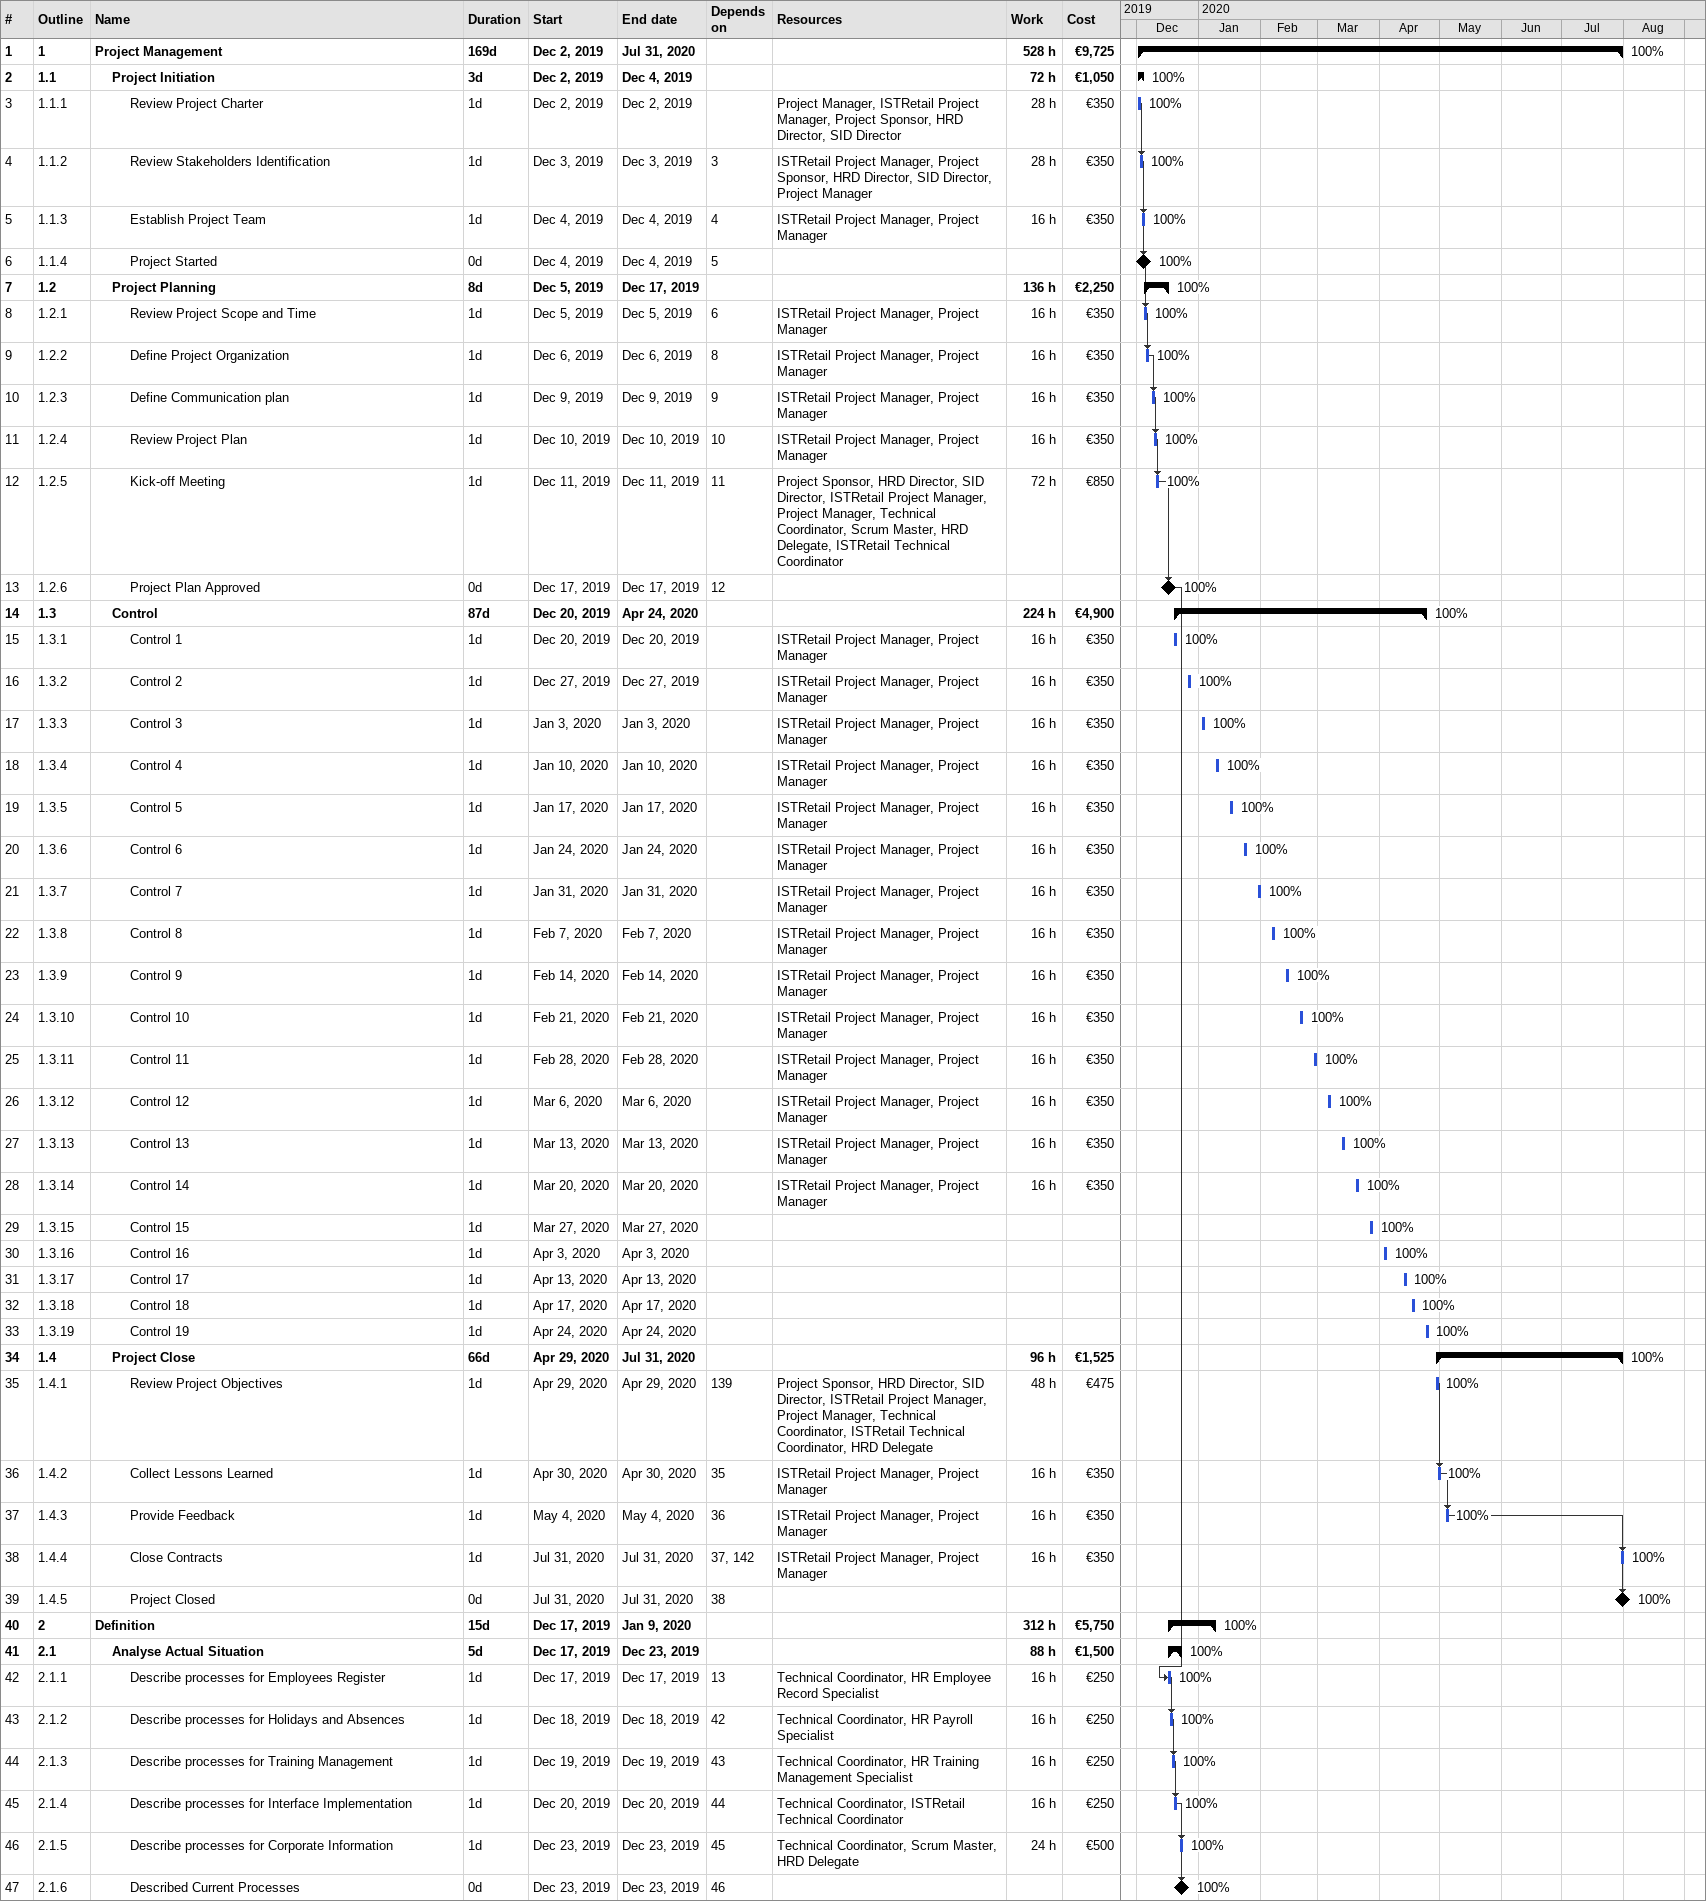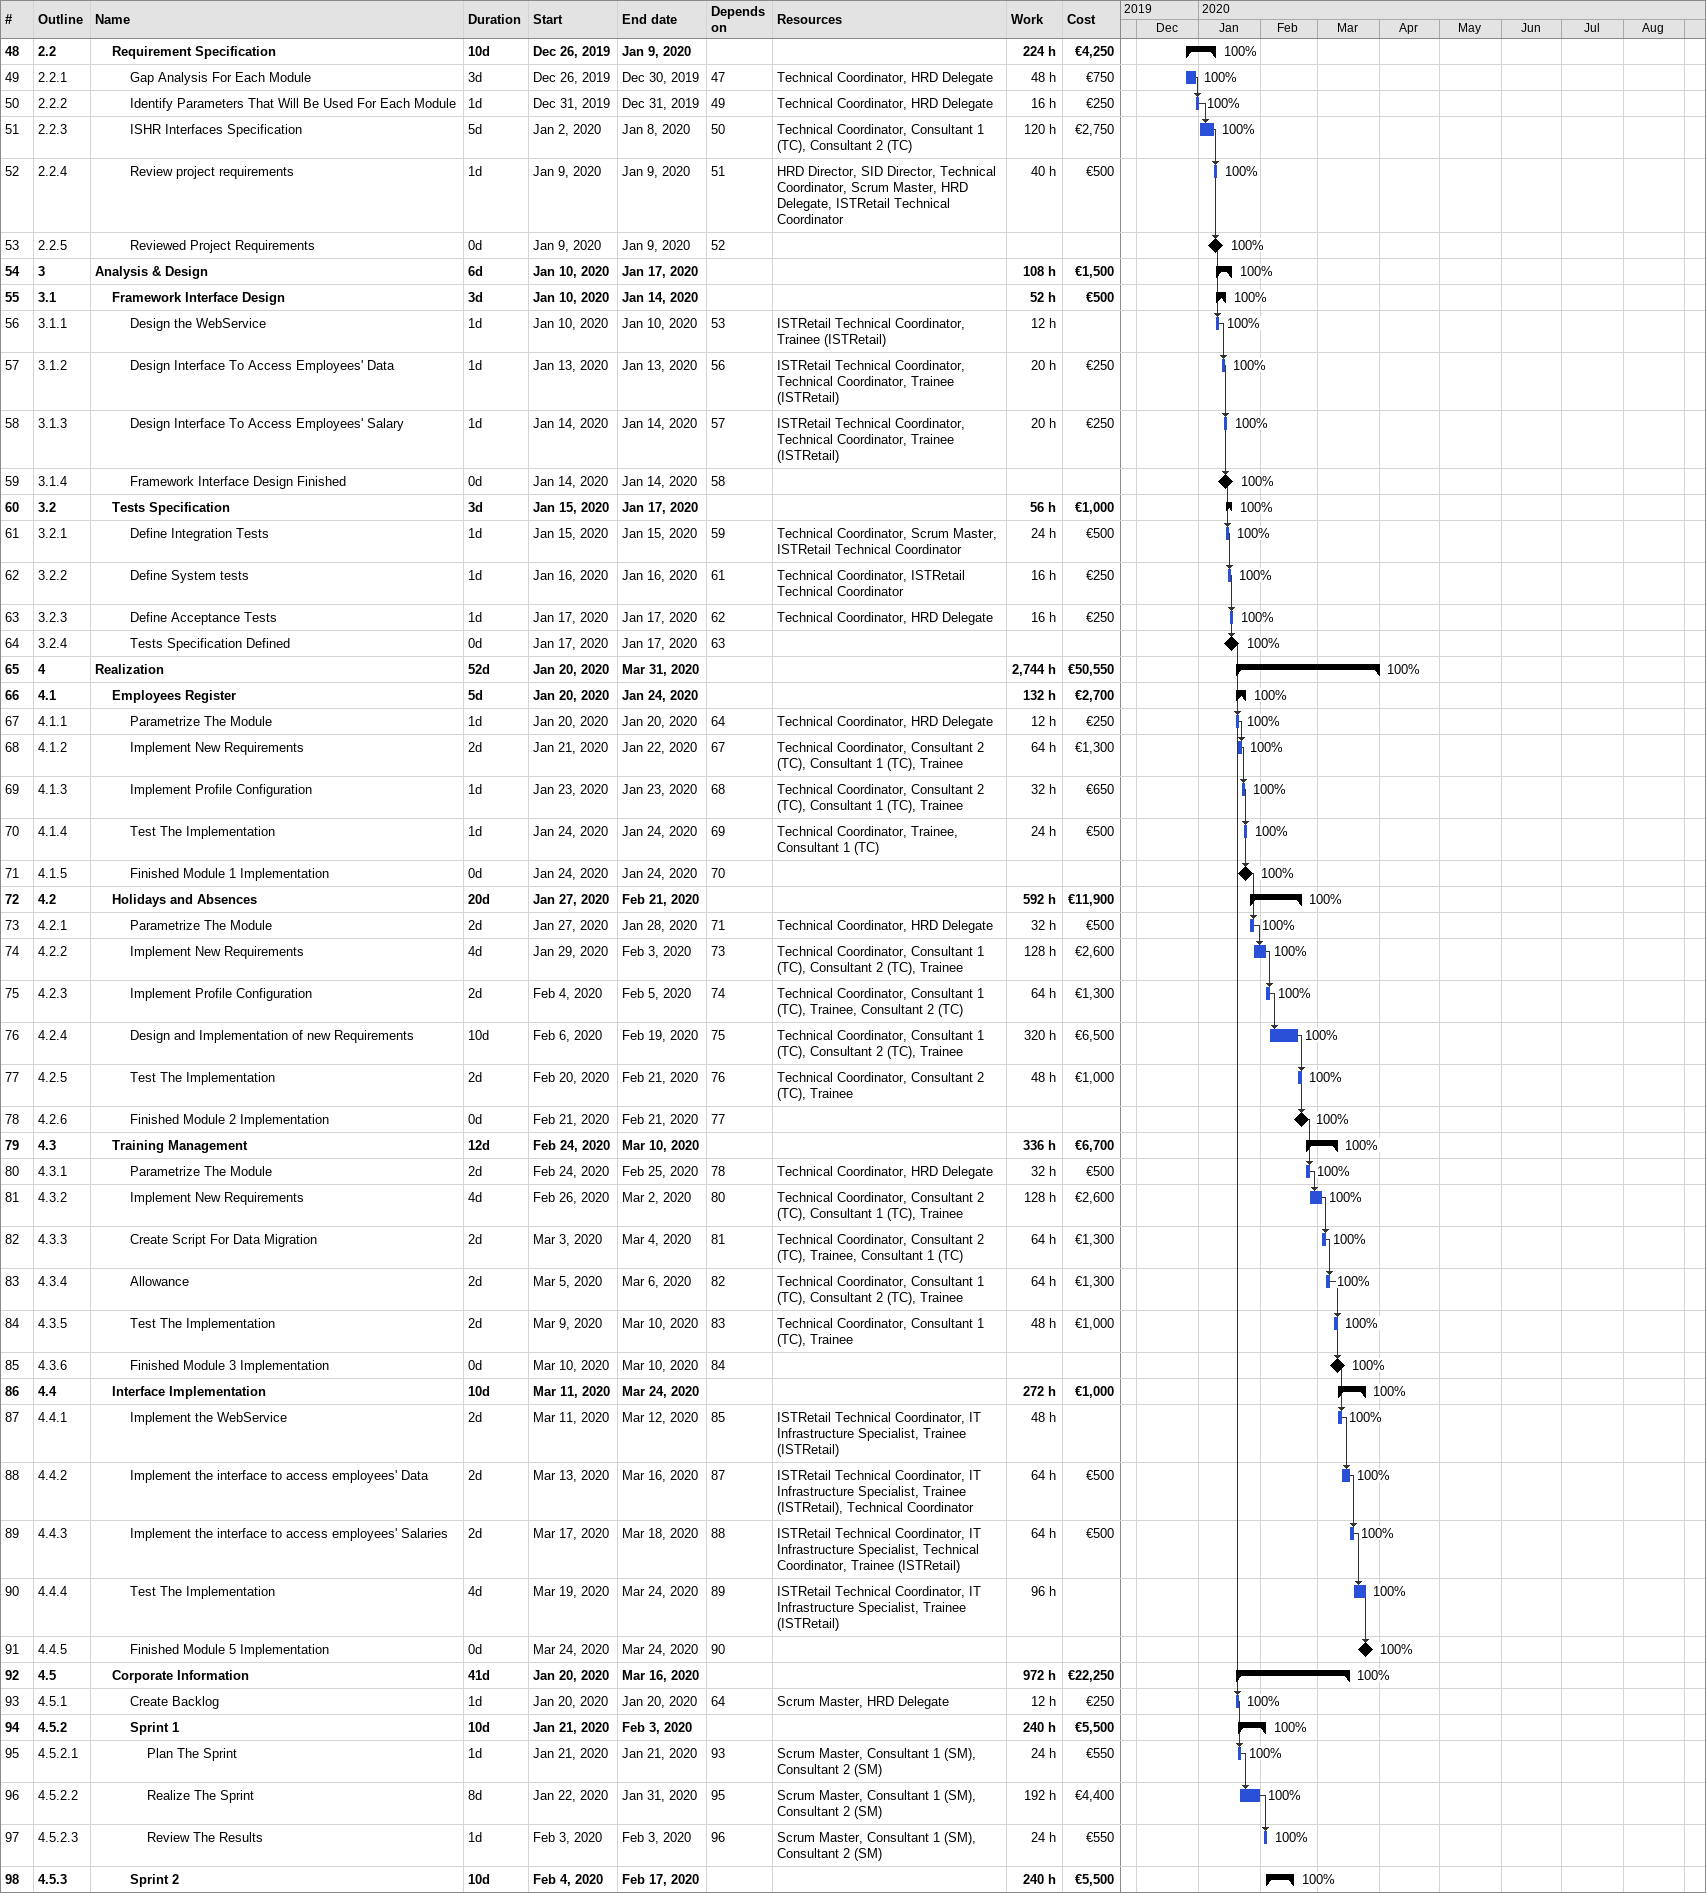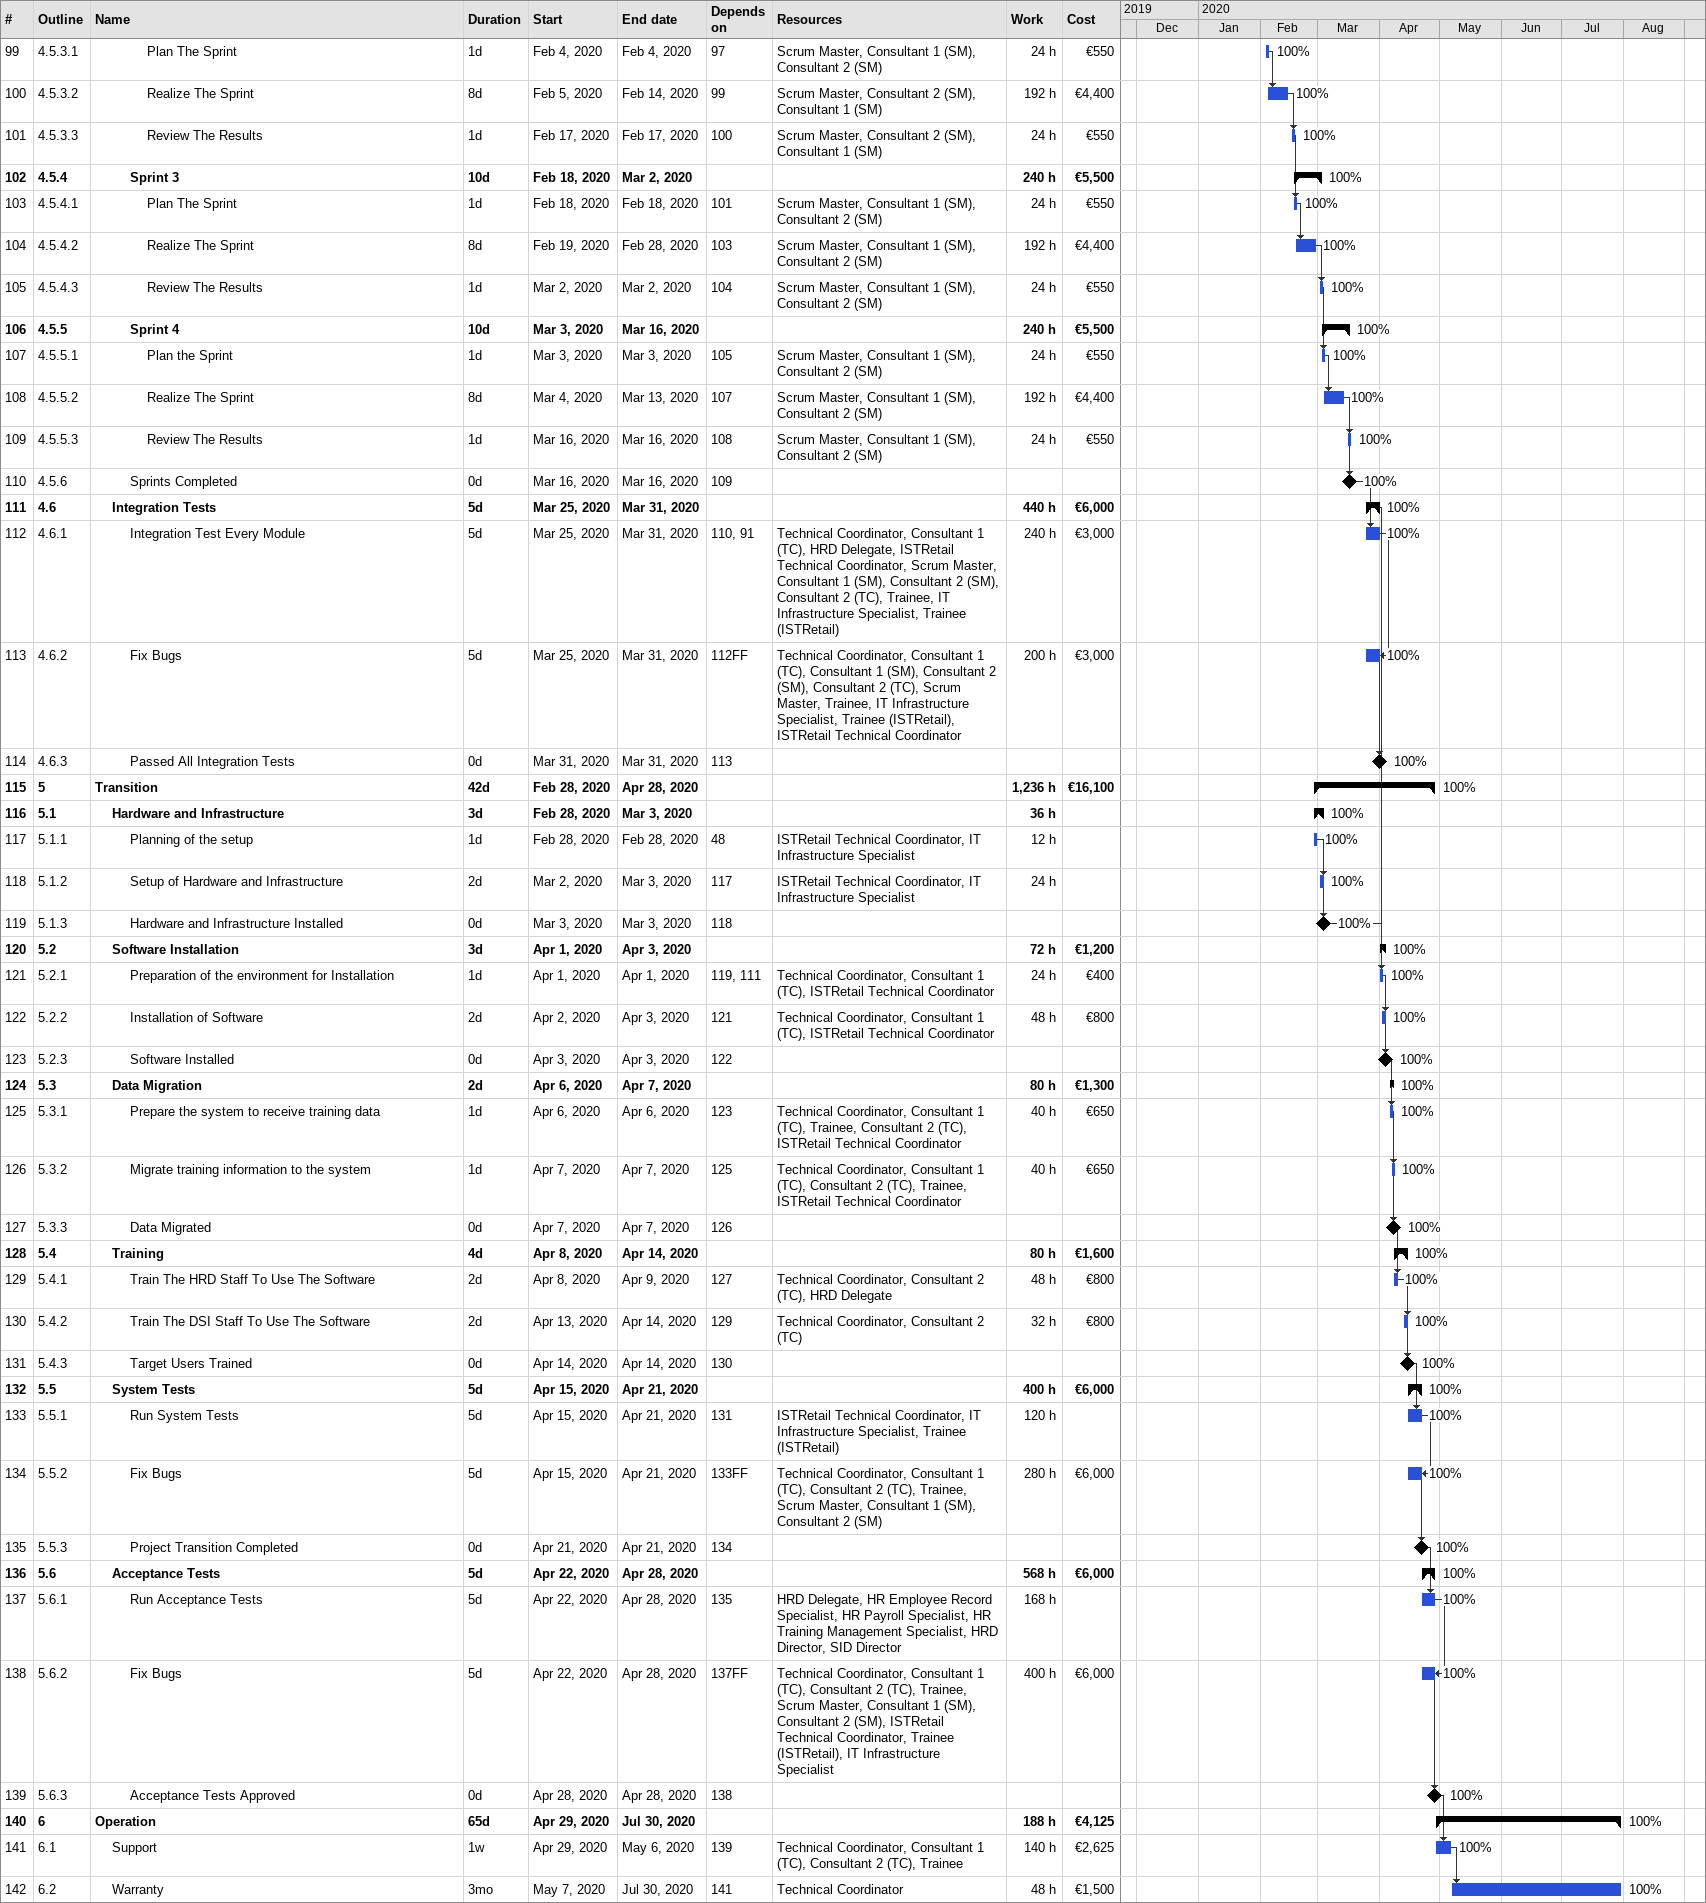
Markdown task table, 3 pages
| ID | WBS | Task | Duration | Start | Finish | Predecessors | Resources | % complete | Work (h) | Cost (€) |
|---|---|---|---|---|---|---|---|---|---|---|
| 1 | 1 | **Project Management** | 169d | 2019-12-02 | 2020-07-31 |  |  | 100 | 528 | 9725 |
| 2 | 1.1 | **Project Initiation** | 3d | 2019-12-02 | 2019-12-04 |  |  | 100 | 72 | 1050 |
| 3 | 1.1.1 | Review Project Charter | 1d | 2019-12-02 | 2019-12-02 |  | Project Manager, ISTRetail Project Manager, Project Sponsor, HRD Director, SID Director | 100 | 28 | 350 |
| 4 | 1.1.2 | Review Stakeholders Identification | 1d | 2019-12-03 | 2019-12-03 | 3 | ISTRetail Project Manager, Project Sponsor, HRD Director, SID Director, Project Manager | 100 | 28 | 350 |
| 5 | 1.1.3 | Establish Project Team | 1d | 2019-12-04 | 2019-12-04 | 4 | ISTRetail Project Manager, Project Manager | 100 | 16 | 350 |
| 6 | 1.1.4 | Project Started | 0d | 2019-12-04 | 2019-12-04 | 5 |  | 100 |  |  |
| 7 | 1.2 | **Project Planning** | 8d | 2019-12-05 | 2019-12-17 |  |  | 100 | 136 | 2250 |
| 8 | 1.2.1 | Review Project Scope and Time | 1d | 2019-12-05 | 2019-12-05 | 6 | ISTRetail Project Manager, Project Manager | 100 | 16 | 350 |
| 9 | 1.2.2 | Define Project Organization | 1d | 2019-12-06 | 2019-12-06 | 8 | ISTRetail Project Manager, Project Manager | 100 | 16 | 350 |
| 10 | 1.2.3 | Define Communication plan | 1d | 2019-12-09 | 2019-12-09 | 9 | ISTRetail Project Manager, Project Manager | 100 | 16 | 350 |
| 11 | 1.2.4 | Review Project Plan | 1d | 2019-12-10 | 2019-12-10 | 10 | ISTRetail Project Manager, Project Manager | 100 | 16 | 350 |
| 12 | 1.2.5 | Kick-off Meeting | 1d | 2019-12-11 | 2019-12-11 | 11 | Project Sponsor, HRD Director, SID Director, ISTRetail Project Manager, Project Manager, Technical Coordinator, Scrum Master, HRD Delegate, ISTRetail Technical Coordinator | 100 | 72 | 850 |
| 13 | 1.2.6 | Project Plan Approved | 0d | 2019-12-17 | 2019-12-17 | 12 |  | 100 |  |  |
| 14 | 1.3 | **Control** | 87d | 2019-12-20 | 2020-04-24 |  |  | 100 | 224 | 4900 |
| 15 | 1.3.1 | Control 1 | 1d | 2019-12-20 | 2019-12-20 |  | ISTRetail Project Manager, Project Manager | 100 | 16 | 350 |
| 16 | 1.3.2 | Control 2 | 1d | 2019-12-27 | 2019-12-27 |  | ISTRetail Project Manager, Project Manager | 100 | 16 | 350 |
| 17 | 1.3.3 | Control 3 | 1d | 2020-01-03 | 2020-01-03 |  | ISTRetail Project Manager, Project Manager | 100 | 16 | 350 |
| 18 | 1.3.4 | Control 4 | 1d | 2020-01-10 | 2020-01-10 |  | ISTRetail Project Manager, Project Manager | 100 | 16 | 350 |
| 19 | 1.3.5 | Control 5 | 1d | 2020-01-17 | 2020-01-17 |  | ISTRetail Project Manager, Project Manager | 100 | 16 | 350 |
| 20 | 1.3.6 | Control 6 | 1d | 2020-01-24 | 2020-01-24 |  | ISTRetail Project Manager, Project Manager | 100 | 16 | 350 |
| 21 | 1.3.7 | Control 7 | 1d | 2020-01-31 | 2020-01-31 |  | ISTRetail Project Manager, Project Manager | 100 | 16 | 350 |
| 22 | 1.3.8 | Control 8 | 1d | 2020-02-07 | 2020-02-07 |  | ISTRetail Project Manager, Project Manager | 100 | 16 | 350 |
| 23 | 1.3.9 | Control 9 | 1d | 2020-02-14 | 2020-02-14 |  | ISTRetail Project Manager, Project Manager | 100 | 16 | 350 |
| 24 | 1.3.10 | Control 10 | 1d | 2020-02-21 | 2020-02-21 |  | ISTRetail Project Manager, Project Manager | 100 | 16 | 350 |
| 25 | 1.3.11 | Control 11 | 1d | 2020-02-28 | 2020-02-28 |  | ISTRetail Project Manager, Project Manager | 100 | 16 | 350 |
| 26 | 1.3.12 | Control 12 | 1d | 2020-03-06 | 2020-03-06 |  | ISTRetail Project Manager, Project Manager | 100 | 16 | 350 |
| 27 | 1.3.13 | Control 13 | 1d | 2020-03-13 | 2020-03-13 |  | ISTRetail Project Manager, Project Manager | 100 | 16 | 350 |
| 28 | 1.3.14 | Control 14 | 1d | 2020-03-20 | 2020-03-20 |  | ISTRetail Project Manager, Project Manager | 100 | 16 | 350 |
| 29 | 1.3.15 | Control 15 | 1d | 2020-03-27 | 2020-03-27 |  |  | 100 |  |  |
| 30 | 1.3.16 | Control 16 | 1d | 2020-04-03 | 2020-04-03 |  |  | 100 |  |  |
| 31 | 1.3.17 | Control 17 | 1d | 2020-04-13 | 2020-04-13 |  |  | 100 |  |  |
| 32 | 1.3.18 | Control 18 | 1d | 2020-04-17 | 2020-04-17 |  |  | 100 |  |  |
| 33 | 1.3.19 | Control 19 | 1d | 2020-04-24 | 2020-04-24 |  |  | 100 |  |  |
| 34 | 1.4 | **Project Close** | 66d | 2020-04-29 | 2020-07-31 |  |  | 100 | 96 | 1525 |
| 35 | 1.4.1 | Review Project Objectives | 1d | 2020-04-29 | 2020-04-29 | 139 | Project Sponsor, HRD Director, SID Director, ISTRetail Project Manager, Project Manager, Technical Coordinator, ISTRetail Technical Coordinator, HRD Delegate | 100 | 48 | 475 |
| 36 | 1.4.2 | Collect Lessons Learned | 1d | 2020-04-30 | 2020-04-30 | 35 | ISTRetail Project Manager, Project Manager | 100 | 16 | 350 |
| 37 | 1.4.3 | Provide Feedback | 1d | 2020-05-04 | 2020-05-04 | 36 | ISTRetail Project Manager, Project Manager | 100 | 16 | 350 |
| 38 | 1.4.4 | Close Contracts | 1d | 2020-07-31 | 2020-07-31 | 37, 142 | ISTRetail Project Manager, Project Manager | 100 | 16 | 350 |
| 39 | 1.4.5 | Project Closed | 0d | 2020-07-31 | 2020-07-31 | 38 |  | 100 |  |  |
| 40 | 2 | **Definition** | 15d | 2019-12-17 | 2020-01-09 |  |  | 100 | 312 | 5750 |
| 41 | 2.1 | **Analyse Actual Situation** | 5d | 2019-12-17 | 2019-12-23 |  |  | 100 | 88 | 1500 |
| 42 | 2.1.1 | Describe processes for Employees Register | 1d | 2019-12-17 | 2019-12-17 | 13 | Technical Coordinator, HR Employee Record Specialist | 100 | 16 | 250 |
| 43 | 2.1.2 | Describe processes for Holidays and Absences | 1d | 2019-12-18 | 2019-12-18 | 42 | Technical Coordinator, HR Payroll Specialist | 100 | 16 | 250 |
| 44 | 2.1.3 | Describe processes for Training Management | 1d | 2019-12-19 | 2019-12-19 | 43 | Technical Coordinator, HR Training Management Specialist | 100 | 16 | 250 |
| 45 | 2.1.4 | Describe processes for Interface Implementation | 1d | 2019-12-20 | 2019-12-20 | 44 | Technical Coordinator, ISTRetail Technical Coordinator | 100 | 16 | 250 |
| 46 | 2.1.5 | Describe processes for Corporate Information | 1d | 2019-12-23 | 2019-12-23 | 45 | Technical Coordinator, Scrum Master, HRD Delegate | 100 | 24 | 500 |
| 47 | 2.1.6 | Described Current Processes | 0d | 2019-12-23 | 2019-12-23 | 46 |  | 100 |  |  |
| 48 | 2.2 | **Requirement Specification** | 10d | 2019-12-26 | 2020-01-09 |  |  | 100 | 224 | 4250 |
| 49 | 2.2.1 | Gap Analysis For Each Module | 3d | 2019-12-26 | 2019-12-30 | 47 | Technical Coordinator, HRD Delegate | 100 | 48 | 750 |
| 50 | 2.2.2 | Identify Parameters That Will Be Used For Each Module | 1d | 2019-12-31 | 2019-12-31 | 49 | Technical Coordinator, HRD Delegate | 100 | 16 | 250 |
| 51 | 2.2.3 | ISHR Interfaces Specification | 5d | 2020-01-02 | 2020-01-08 | 50 | Technical Coordinator, Consultant 1 (TC), Consultant 2 (TC) | 100 | 120 | 2750 |
| 52 | 2.2.4 | Review project requirements | 1d | 2020-01-09 | 2020-01-09 | 51 | HRD Director, SID Director, Technical Coordinator, Scrum Master, HRD Delegate, ISTRetail Technical Coordinator | 100 | 40 | 500 |
| 53 | 2.2.5 | Reviewed Project Requirements | 0d | 2020-01-09 | 2020-01-09 | 52 |  | 100 |  |  |
| 54 | 3 | **Analysis & Design** | 6d | 2020-01-10 | 2020-01-17 |  |  | 100 | 108 | 1500 |
| 55 | 3.1 | **Framework Interface Design** | 3d | 2020-01-10 | 2020-01-14 |  |  | 100 | 52 | 500 |
| 56 | 3.1.1 | Design the WebService | 1d | 2020-01-10 | 2020-01-10 | 53 | ISTRetail Technical Coordinator, Trainee (ISTRetail) | 100 | 12 |  |
| 57 | 3.1.2 | Design Interface To Access Employees' Data | 1d | 2020-01-13 | 2020-01-13 | 56 | ISTRetail Technical Coordinator, Technical Coordinator, Trainee (ISTRetail) | 100 | 20 | 250 |
| 58 | 3.1.3 | Design Interface To Access Employees' Salary | 1d | 2020-01-14 | 2020-01-14 | 57 | ISTRetail Technical Coordinator, Technical Coordinator, Trainee (ISTRetail) | 100 | 20 | 250 |
| 59 | 3.1.4 | Framework Interface Design Finished | 0d | 2020-01-14 | 2020-01-14 | 58 |  | 100 |  |  |
| 60 | 3.2 | **Tests Specification** | 3d | 2020-01-15 | 2020-01-17 |  |  | 100 | 56 | 1000 |
| 61 | 3.2.1 | Define Integration Tests | 1d | 2020-01-15 | 2020-01-15 | 59 | Technical Coordinator, Scrum Master, ISTRetail Technical Coordinator | 100 | 24 | 500 |
| 62 | 3.2.2 | Define System tests | 1d | 2020-01-16 | 2020-01-16 | 61 | Technical Coordinator, ISTRetail Technical Coordinator | 100 | 16 | 250 |
| 63 | 3.2.3 | Define Acceptance Tests | 1d | 2020-01-17 | 2020-01-17 | 62 | Technical Coordinator, HRD Delegate | 100 | 16 | 250 |
| 64 | 3.2.4 | Tests Specification Defined | 0d | 2020-01-17 | 2020-01-17 | 63 |  | 100 |  |  |
| 65 | 4 | **Realization** | 52d | 2020-01-20 | 2020-03-31 |  |  | 100 | 2744 | 50550 |
| 66 | 4.1 | **Employees Register** | 5d | 2020-01-20 | 2020-01-24 |  |  | 100 | 132 | 2700 |
| 67 | 4.1.1 | Parametrize The Module | 1d | 2020-01-20 | 2020-01-20 | 64 | Technical Coordinator, HRD Delegate | 100 | 12 | 250 |
| 68 | 4.1.2 | Implement New Requirements | 2d | 2020-01-21 | 2020-01-22 | 67 | Technical Coordinator, Consultant 2 (TC), Consultant 1 (TC), Trainee | 100 | 64 | 1300 |
| 69 | 4.1.3 | Implement Profile Configuration | 1d | 2020-01-23 | 2020-01-23 | 68 | Technical Coordinator, Consultant 2 (TC), Consultant 1 (TC), Trainee | 100 | 32 | 650 |
| 70 | 4.1.4 | Test The Implementation | 1d | 2020-01-24 | 2020-01-24 | 69 | Technical Coordinator, Trainee, Consultant 1 (TC) | 100 | 24 | 500 |
| 71 | 4.1.5 | Finished Module 1 Implementation | 0d | 2020-01-24 | 2020-01-24 | 70 |  | 100 |  |  |
| 72 | 4.2 | **Holidays and Absences** | 20d | 2020-01-27 | 2020-02-21 |  |  | 100 | 592 | 11900 |
| 73 | 4.2.1 | Parametrize The Module | 2d | 2020-01-27 | 2020-01-28 | 71 | Technical Coordinator, HRD Delegate | 100 | 32 | 500 |
| 74 | 4.2.2 | Implement New Requirements | 4d | 2020-01-29 | 2020-02-03 | 73 | Technical Coordinator, Consultant 1 (TC), Consultant 2 (TC), Trainee | 100 | 128 | 2600 |
| 75 | 4.2.3 | Implement Profile Configuration | 2d | 2020-02-04 | 2020-02-05 | 74 | Technical Coordinator, Consultant 1 (TC), Trainee, Consultant 2 (TC) | 100 | 64 | 1300 |
| 76 | 4.2.4 | Design and Implementation of new Requirements | 10d | 2020-02-06 | 2020-02-19 | 75 | Technical Coordinator, Consultant 1 (TC), Consultant 2 (TC), Trainee | 100 | 320 | 6500 |
| 77 | 4.2.5 | Test The Implementation | 2d | 2020-02-20 | 2020-02-21 | 76 | Technical Coordinator, Consultant 2 (TC), Trainee | 100 | 48 | 1000 |
| 78 | 4.2.6 | Finished Module 2 Implementation | 0d | 2020-02-21 | 2020-02-21 | 77 |  | 100 |  |  |
| 79 | 4.3 | **Training Management** | 12d | 2020-02-24 | 2020-03-10 |  |  | 100 | 336 | 6700 |
| 80 | 4.3.1 | Parametrize The Module | 2d | 2020-02-24 | 2020-02-25 | 78 | Technical Coordinator, HRD Delegate | 100 | 32 | 500 |
| 81 | 4.3.2 | Implement New Requirements | 4d | 2020-02-26 | 2020-03-02 | 80 | Technical Coordinator, Consultant 2 (TC), Consultant 1 (TC), Trainee | 100 | 128 | 2600 |
| 82 | 4.3.3 | Create Script For Data Migration | 2d | 2020-03-03 | 2020-03-04 | 81 | Technical Coordinator, Consultant 2 (TC), Trainee, Consultant 1 (TC) | 100 | 64 | 1300 |
| 83 | 4.3.4 | Allowance | 2d | 2020-03-05 | 2020-03-06 | 82 | Technical Coordinator, Consultant 1 (TC), Consultant 2 (TC), Trainee | 100 | 64 | 1300 |
| 84 | 4.3.5 | Test The Implementation | 2d | 2020-03-09 | 2020-03-10 | 83 | Technical Coordinator, Consultant 1 (TC), Trainee | 100 | 48 | 1000 |
| 85 | 4.3.6 | Finished Module 3 Implementation | 0d | 2020-03-10 | 2020-03-10 | 84 |  | 100 |  |  |
| 86 | 4.4 | **Interface Implementation** | 10d | 2020-03-11 | 2020-03-24 |  |  | 100 | 272 | 1000 |
| 87 | 4.4.1 | Implement the WebService | 2d | 2020-03-11 | 2020-03-12 | 85 | ISTRetail Technical Coordinator, IT Infrastructure Specialist, Trainee (ISTRetail) | 100 | 48 |  |
| 88 | 4.4.2 | Implement the interface to access employees' Data | 2d | 2020-03-13 | 2020-03-16 | 87 | ISTRetail Technical Coordinator, IT Infrastructure Specialist, Trainee (ISTRetail), Technical Coordinator | 100 | 64 | 500 |
| 89 | 4.4.3 | Implement the interface to access employees' Salaries | 2d | 2020-03-17 | 2020-03-18 | 88 | ISTRetail Technical Coordinator, IT Infrastructure Specialist, Technical Coordinator, Trainee (ISTRetail) | 100 | 64 | 500 |
| 90 | 4.4.4 | Test The Implementation | 4d | 2020-03-19 | 2020-03-24 | 89 | ISTRetail Technical Coordinator, IT Infrastructure Specialist, Trainee (ISTRetail) | 100 | 96 |  |
| 91 | 4.4.5 | Finished Module 5 Implementation | 0d | 2020-03-24 | 2020-03-24 | 90 |  | 100 |  |  |
| 92 | 4.5 | **Corporate Information** | 41d | 2020-01-20 | 2020-03-16 |  |  | 100 | 972 | 22250 |
| 93 | 4.5.1 | Create Backlog | 1d | 2020-01-20 | 2020-01-20 | 64 | Scrum Master, HRD Delegate | 100 | 12 | 250 |
| 94 | 4.5.2 | **Sprint 1** | 10d | 2020-01-21 | 2020-02-03 |  |  | 100 | 240 | 5500 |
| 95 | 4.5.2.1 | Plan The Sprint | 1d | 2020-01-21 | 2020-01-21 | 93 | Scrum Master, Consultant 1 (SM), Consultant 2 (SM) | 100 | 24 | 550 |
| 96 | 4.5.2.2 | Realize The Sprint | 8d | 2020-01-22 | 2020-01-31 | 95 | Scrum Master, Consultant 1 (SM), Consultant 2 (SM) | 100 | 192 | 4400 |
| 97 | 4.5.2.3 | Review The Results | 1d | 2020-02-03 | 2020-02-03 | 96 | Scrum Master, Consultant 1 (SM), Consultant 2 (SM) | 100 | 24 | 550 |
| 98 | 4.5.3 | **Sprint 2** | 10d | 2020-02-04 | 2020-02-17 |  |  | 100 | 240 | 5500 |
| 99 | 4.5.3.1 | Plan The Sprint | 1d | 2020-02-04 | 2020-02-04 | 97 | Scrum Master, Consultant 1 (SM), Consultant 2 (SM) | 100 | 24 | 550 |
| 100 | 4.5.3.2 | Realize The Sprint | 8d | 2020-02-05 | 2020-02-14 | 99 | Scrum Master, Consultant 2 (SM), Consultant 1 (SM) | 100 | 192 | 4400 |
| 101 | 4.5.3.3 | Review The Results | 1d | 2020-02-17 | 2020-02-17 | 100 | Scrum Master, Consultant 2 (SM), Consultant 1 (SM) | 100 | 24 | 550 |
| 102 | 4.5.4 | **Sprint 3** | 10d | 2020-02-18 | 2020-03-02 |  |  | 100 | 240 | 5500 |
| 103 | 4.5.4.1 | Plan The Sprint | 1d | 2020-02-18 | 2020-02-18 | 101 | Scrum Master, Consultant 1 (SM), Consultant 2 (SM) | 100 | 24 | 550 |
| 104 | 4.5.4.2 | Realize The Sprint | 8d | 2020-02-19 | 2020-02-28 | 103 | Scrum Master, Consultant 1 (SM), Consultant 2 (SM) | 100 | 192 | 4400 |
| 105 | 4.5.4.3 | Review The Results | 1d | 2020-03-02 | 2020-03-02 | 104 | Scrum Master, Consultant 1 (SM), Consultant 2 (SM) | 100 | 24 | 550 |
| 106 | 4.5.5 | **Sprint 4** | 10d | 2020-03-03 | 2020-03-16 |  |  | 100 | 240 | 5500 |
| 107 | 4.5.5.1 | Plan the Sprint | 1d | 2020-03-03 | 2020-03-03 | 105 | Scrum Master, Consultant 1 (SM), Consultant 2 (SM) | 100 | 24 | 550 |
| 108 | 4.5.5.2 | Realize The Sprint | 8d | 2020-03-04 | 2020-03-13 | 107 | Scrum Master, Consultant 1 (SM), Consultant 2 (SM) | 100 | 192 | 4400 |
| 109 | 4.5.5.3 | Review The Results | 1d | 2020-03-16 | 2020-03-16 | 108 | Scrum Master, Consultant 1 (SM), Consultant 2 (SM) | 100 | 24 | 550 |
| 110 | 4.5.6 | Sprints Completed | 0d | 2020-03-16 | 2020-03-16 | 109 |  | 100 |  |  |
| 111 | 4.6 | **Integration Tests** | 5d | 2020-03-25 | 2020-03-31 |  |  | 100 | 440 | 6000 |
| 112 | 4.6.1 | Integration Test Every Module | 5d | 2020-03-25 | 2020-03-31 | 110, 91 | Technical Coordinator, Consultant 1 (TC), HRD Delegate, ISTRetail Technical Coordinator, Scrum Master, Consultant 1 (SM), Consultant 2 (SM), Consultant 2 (TC), Trainee, IT Infrastructure Specialist, Trainee (ISTRetail) | 100 | 240 | 3000 |
| 113 | 4.6.2 | Fix Bugs | 5d | 2020-03-25 | 2020-03-31 | 112FF | Technical Coordinator, Consultant 1 (TC), Consultant 1 (SM), Consultant 2 (SM), Consultant 2 (TC), Scrum Master, Trainee, IT Infrastructure Specialist, Trainee (ISTRetail), ISTRetail Technical Coordinator | 100 | 200 | 3000 |
| 114 | 4.6.3 | Passed All Integration Tests | 0d | 2020-03-31 | 2020-03-31 | 113 |  | 100 |  |  |
| 115 | 5 | **Transition** | 42d | 2020-02-28 | 2020-04-28 |  |  | 100 | 1236 | 16100 |
| 116 | 5.1 | **Hardware and Infrastructure** | 3d | 2020-02-28 | 2020-03-03 |  |  | 100 | 36 |  |
| 117 | 5.1.1 | Planning of the setup | 1d | 2020-02-28 | 2020-02-28 | 48 | ISTRetail Technical Coordinator, IT Infrastructure Specialist | 100 | 12 |  |
| 118 | 5.1.2 | Setup of Hardware and Infrastructure | 2d | 2020-03-02 | 2020-03-03 | 117 | ISTRetail Technical Coordinator, IT Infrastructure Specialist | 100 | 24 |  |
| 119 | 5.1.3 | Hardware and Infrastructure Installed | 0d | 2020-03-03 | 2020-03-03 | 118 |  | 100 |  |  |
| 120 | 5.2 | **Software Installation** | 3d | 2020-04-01 | 2020-04-03 |  |  | 100 | 72 | 1200 |
| 121 | 5.2.1 | Preparation of the environment for Installation | 1d | 2020-04-01 | 2020-04-01 | 119, 111 | Technical Coordinator, Consultant 1 (TC), ISTRetail Technical Coordinator | 100 | 24 | 400 |
| 122 | 5.2.2 | Installation of Software | 2d | 2020-04-02 | 2020-04-03 | 121 | Technical Coordinator, Consultant 1 (TC), ISTRetail Technical Coordinator | 100 | 48 | 800 |
| 123 | 5.2.3 | Software Installed | 0d | 2020-04-03 | 2020-04-03 | 122 |  | 100 |  |  |
| 124 | 5.3 | **Data Migration** | 2d | 2020-04-06 | 2020-04-07 |  |  | 100 | 80 | 1300 |
| 125 | 5.3.1 | Prepare the system to receive training data | 1d | 2020-04-06 | 2020-04-06 | 123 | Technical Coordinator, Consultant 1 (TC), Trainee, Consultant 2 (TC), ISTRetail Technical Coordinator | 100 | 40 | 650 |
| 126 | 5.3.2 | Migrate training information to the system | 1d | 2020-04-07 | 2020-04-07 | 125 | Technical Coordinator, Consultant 1 (TC), Consultant 2 (TC), Trainee, ISTRetail Technical Coordinator | 100 | 40 | 650 |
| 127 | 5.3.3 | Data Migrated | 0d | 2020-04-07 | 2020-04-07 | 126 |  | 100 |  |  |
| 128 | 5.4 | **Training** | 4d | 2020-04-08 | 2020-04-14 |  |  | 100 | 80 | 1600 |
| 129 | 5.4.1 | Train The HRD Staff To Use The Software | 2d | 2020-04-08 | 2020-04-09 | 127 | Technical Coordinator, Consultant 2 (TC), HRD Delegate | 100 | 48 | 800 |
| 130 | 5.4.2 | Train The DSI Staff To Use The Software | 2d | 2020-04-13 | 2020-04-14 | 129 | Technical Coordinator, Consultant 2 (TC) | 100 | 32 | 800 |
| 131 | 5.4.3 | Target Users Trained | 0d | 2020-04-14 | 2020-04-14 | 130 |  | 100 |  |  |
| 132 | 5.5 | **System Tests** | 5d | 2020-04-15 | 2020-04-21 |  |  | 100 | 400 | 6000 |
| 133 | 5.5.1 | Run System Tests | 5d | 2020-04-15 | 2020-04-21 | 131 | ISTRetail Technical Coordinator, IT Infrastructure Specialist, Trainee (ISTRetail) | 100 | 120 |  |
| 134 | 5.5.2 | Fix Bugs | 5d | 2020-04-15 | 2020-04-21 | 133FF | Technical Coordinator, Consultant 1 (TC), Consultant 2 (TC), Trainee, Scrum Master, Consultant 1 (SM), Consultant 2 (SM) | 100 | 280 | 6000 |
| 135 | 5.5.3 | Project Transition Completed | 0d | 2020-04-21 | 2020-04-21 | 134 |  | 100 |  |  |
| 136 | 5.6 | **Acceptance Tests** | 5d | 2020-04-22 | 2020-04-28 |  |  | 100 | 568 | 6000 |
| 137 | 5.6.1 | Run Acceptance Tests | 5d | 2020-04-22 | 2020-04-28 | 135 | HRD Delegate, HR Employee Record Specialist, HR Payroll Specialist, HR Training Management Specialist, HRD Director, SID Director | 100 | 168 |  |
| 138 | 5.6.2 | Fix Bugs | 5d | 2020-04-22 | 2020-04-28 | 137FF | Technical Coordinator, Consultant 1 (TC), Consultant 2 (TC), Trainee, Scrum Master, Consultant 1 (SM), Consultant 2 (SM), ISTRetail Technical Coordinator, Trainee (ISTRetail), IT Infrastructure Specialist | 100 | 400 | 6000 |
| 139 | 5.6.3 | Acceptance Tests Approved | 0d | 2020-04-28 | 2020-04-28 | 138 |  | 100 |  |  |
| 140 | 6 | **Operation** | 65d | 2020-04-29 | 2020-07-30 |  |  | 100 | 188 | 4125 |
| 141 | 6.1 | Support | 1w | 2020-04-29 | 2020-05-06 | 139 | Technical Coordinator, Consultant 1 (TC), Consultant 2 (TC), Trainee | 100 | 140 | 2625 |
| 142 | 6.2 | Warranty | 3mo | 2020-05-07 | 2020-07-30 | 141 | Technical Coordinator | 100 | 48 | 1500 |
